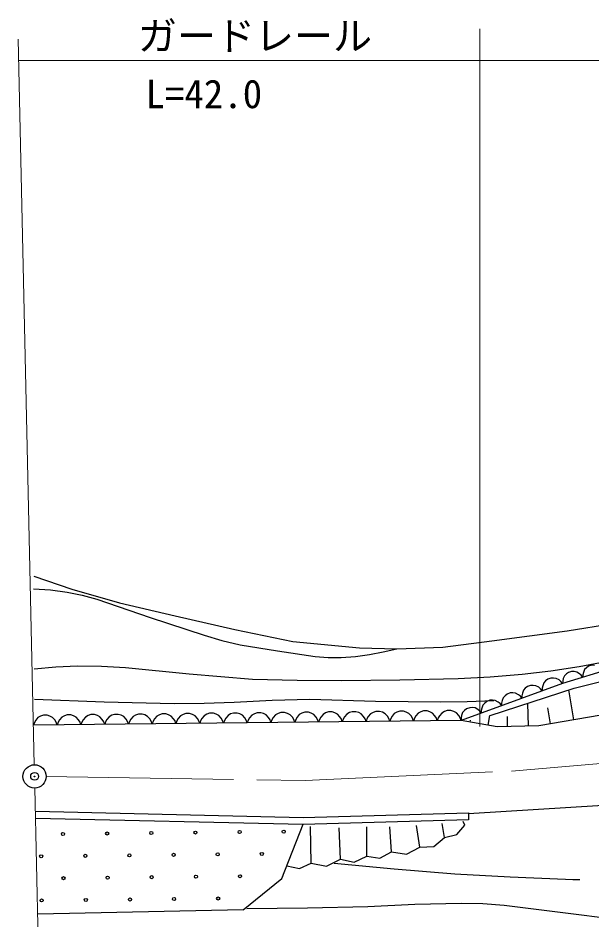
# Model space of a CAD drawing. Units: millimetres, scale not verified. Extents: x 40000 to 680000, y 20000 to 380000.
# Drawn here: x 371672 to 408440, y 250301 to 308092 of the extents above; entities that cross this region are included whole.
import ezdxf
from ezdxf.enums import TextEntityAlignment as Align

# ---------------------------------------------------------------- set-up
doc = ezdxf.new("R2010")
doc.units = ezdxf.units.MM
doc.header["$LTSCALE"] = 1000
doc.header["$PDMODE"] = 32
doc.header["$PDSIZE"] = 500
doc.linetypes.add('CHAIN', pattern=[18.5, 12, -1.5, 3.5, -1.5])
for name, color, linetype, lineweight in [('M-BGD', 7, 'Continuous', 25), ('M-BMK', 2, 'CHAIN', 13), ('M-BMK-HTXT', 7, 'Continuous', 13), ('M-BMK-LINE', 2, 'Continuous', 13), ('M-BMK-SRVR', 3, 'Continuous', 25)]:
    doc.layers.add(name, color=color, linetype=linetype, lineweight=lineweight)
doc.layers.add('M-OTRS', color=6, linetype='Continuous')
doc.styles.add('ＭＳ ゴシック', font='')
doc.styles.get('ＭＳ ゴシック').set_extended_font_data('MS Gothic')

msp = doc.modelspace()

# ---------------------------------------------------------------- linework, layer by layer
at = {"layer": 'M-BGD'}
for p, q in [((372690, 272328), (375112, 271493)), ((372665, 271522), (373742, 271445)), ((373742, 271445), (374822, 271308)), ((374822, 271308), (375783, 271112)), ((375112, 271493), (378175, 270629)), ((375783, 271112), (376729, 270857)), ((376729, 270857), (380147, 269673)), ((378175, 270629), (381738, 269794)), ((380147, 269673), (383589, 268545)), ((381738, 269794), (385553, 268902)), ((406848, 268817), (410468, 269401)), ((385553, 268902), (389284, 268150)), ((402032, 268177), (406848, 268817)), ((383589, 268545), (384729, 268213)), ((384729, 268213), (385893, 267938)), ((398885, 267787), (402032, 268177)), ((385893, 267938), (388290, 267537)), ((389284, 268150), (393544, 267732)), ((393544, 267732), (395942, 267663)), ((395067, 267475), (395942, 267663)), ((395942, 267663), (398885, 267787)), ((388290, 267537), (390709, 267193)), ((390709, 267193), (391544, 267128)), ((391544, 267128), (392380, 267122)), ((392380, 267122), (393286, 267186)), ((393286, 267186), (394196, 267311)), ((394196, 267311), (395067, 267475)), ((372700, 266394), (374090, 266519)), ((374090, 266519), (375483, 266584)), ((375483, 266584), (377017, 266556)), ((377017, 266556), (378551, 266469)), ((378551, 266469), (382625, 266072)), ((405802, 266272), (407630, 266547)), ((410430, 266638), (406559, 265451)), ((407630, 266547), (409338, 266867)), ((408091, 266461), (407973, 266340)), ((408228, 266556), (408091, 266461)), ((408428, 266617), (408228, 266556)), ((408595, 266615), (408428, 266617)), ((382625, 266072), (386702, 265735)), ((399872, 265766), (401926, 265882)), ((401926, 265882), (403977, 266058)), ((403977, 266058), (405802, 266272)), ((406683, 265944), (406600, 265764)), ((406801, 266065), (406683, 265944)), ((406938, 266160), (406801, 266065)), ((407138, 266222), (406938, 266160)), ((407304, 266220), (407138, 266222)), ((407470, 266186), (407304, 266220)), ((407305, 265155), (411033, 266106)), ((407639, 266082), (407470, 266186)), ((407755, 265980), (407639, 266082)), ((407849, 265847), (407755, 265980)), ((407855, 266011), (407849, 265847)), ((407891, 266160), (407855, 266011)), ((407973, 266340), (407891, 266160)), ((386702, 265735), (389547, 265664)), ((389547, 265664), (392395, 265652)), ((392395, 265652), (396134, 265679)), ((396134, 265679), (399872, 265766)), ((406559, 265451), (400054, 263083)), ((404509, 265324), (404307, 265250)), ((404680, 265331), (404509, 265324)), ((404851, 265305), (404680, 265331)), ((405030, 265208), (404851, 265305)), ((405284, 265300), (405255, 265146)), ((405359, 265489), (405284, 265300)), ((405473, 265619), (405359, 265489)), ((405608, 265724), (405473, 265619)), ((405810, 265797), (405608, 265724)), ((405981, 265804), (405810, 265797)), ((406152, 265778), (405981, 265804)), ((406331, 265681), (406152, 265778)), ((406455, 265583), (406331, 265681)), ((406559, 265451), (406455, 265583)), ((406565, 265615), (406559, 265451)), ((406600, 265764), (406565, 265615)), ((401928, 263410), (407305, 265155)), ((403007, 264777), (402872, 264672)), ((403208, 264850), (403007, 264777)), ((403379, 264857), (403208, 264850)), ((403550, 264831), (403379, 264857)), ((403729, 264734), (403550, 264831)), ((403854, 264636), (403729, 264734)), ((403983, 264826), (403954, 264672)), ((404058, 265016), (403983, 264826)), ((404172, 265146), (404058, 265016)), ((404307, 265250), (404172, 265146)), ((405154, 265109), (405030, 265208)), ((405258, 264977), (405154, 265109)), ((405255, 265146), (405258, 264977)), ((407283, 263126), (406958, 265042)), ((372725, 264448), (377198, 264278)), ((377198, 264278), (381676, 264168)), ((381676, 264168), (383596, 264184)), ((383596, 264184), (385523, 264260)), ((385523, 264260), (387947, 264384)), ((387947, 264384), (390372, 264448)), ((390372, 264448), (394566, 264330)), ((394566, 264330), (398761, 264271)), ((398761, 264271), (400449, 264307)), ((400449, 264307), (402147, 264358)), ((401571, 264199), (401456, 264069)), ((401706, 264303), (401571, 264199)), ((401907, 264377), (401706, 264303)), ((402078, 264383), (401907, 264377)), ((402250, 264357), (402078, 264383)), ((402428, 264261), (402250, 264357)), ((402553, 264162), (402428, 264261)), ((402656, 264030), (402553, 264162)), ((402682, 264353), (402653, 264199)), ((402653, 264199), (402656, 264030)), ((402757, 264542), (402682, 264353)), ((402872, 264672), (402757, 264542)), ((403957, 264504), (403854, 264636)), ((403954, 264672), (403957, 264504)), ((404373, 262729), (404338, 264192)), ((415511, 264521), (405039, 262745)), ((383948, 263541), (383770, 263482)), ((384184, 263544), (383948, 263541)), ((384363, 263489), (384184, 263544)), ((385470, 263558), (385292, 263499)), ((385706, 263561), (385470, 263558)), ((385885, 263506), (385706, 263561)), ((386992, 263575), (386814, 263516)), ((387228, 263578), (386992, 263575)), ((387407, 263523), (387228, 263578)), ((388336, 263533), (388169, 263440)), ((388514, 263593), (388336, 263533)), ((388750, 263595), (388514, 263593)), ((388929, 263540), (388750, 263595)), ((389098, 263451), (388929, 263540)), ((389858, 263551), (389691, 263457)), ((390036, 263610), (389858, 263551)), ((390272, 263612), (390036, 263610)), ((390451, 263557), (390272, 263612)), ((390620, 263468), (390451, 263557)), ((391380, 263568), (391213, 263475)), ((391558, 263627), (391380, 263568)), ((391794, 263629), (391558, 263627)), ((391973, 263574), (391794, 263629)), ((392142, 263485), (391973, 263574)), ((392902, 263585), (392735, 263492)), ((393080, 263644), (392902, 263585)), ((393316, 263647), (393080, 263644)), ((393495, 263592), (393316, 263647)), ((393664, 263502), (393495, 263592)), ((394424, 263602), (394257, 263509)), ((394602, 263661), (394424, 263602)), ((394838, 263664), (394602, 263661)), ((395017, 263609), (394838, 263664)), ((395186, 263519), (395017, 263609)), ((395946, 263619), (395779, 263526)), ((396124, 263678), (395946, 263619)), ((396360, 263681), (396124, 263678)), ((396539, 263626), (396360, 263681)), ((396708, 263536), (396539, 263626)), ((396858, 263371), (396708, 263536)), ((397301, 263543), (397155, 263374)), ((397468, 263636), (397301, 263543)), ((397646, 263695), (397468, 263636)), ((397882, 263698), (397646, 263695)), ((398061, 263643), (397882, 263698)), ((398230, 263553), (398061, 263643)), ((398380, 263388), (398230, 263553)), ((398823, 263560), (398677, 263391)), ((398990, 263653), (398823, 263560)), ((399168, 263712), (398990, 263653)), ((399404, 263715), (399168, 263712)), ((399583, 263660), (399404, 263715)), ((399752, 263571), (399583, 263660)), ((399902, 263405), (399752, 263571)), ((400155, 263595), (400080, 263406)), ((400270, 263725), (400155, 263595)), ((400405, 263830), (400270, 263725)), ((400607, 263903), (400405, 263830)), ((400777, 263910), (400607, 263903)), ((400949, 263884), (400777, 263910)), ((401128, 263787), (400949, 263884)), ((401252, 263689), (401128, 263787)), ((401355, 263557), (401252, 263689)), ((401381, 263879), (401353, 263725)), ((401353, 263725), (401355, 263557)), ((401456, 264069), (401381, 263879)), ((405787, 262872), (405615, 263890)), ((400054, 263083), (372658, 262775)), ((372717, 262951), (372658, 262775)), ((372803, 263100), (372717, 262951)), ((372949, 263269), (372803, 263100)), ((373116, 263362), (372949, 263269)), ((373294, 263421), (373116, 263362)), ((373530, 263424), (373294, 263421)), ((373709, 263369), (373530, 263424)), ((373878, 263280), (373709, 263369)), ((374028, 263114), (373878, 263280)), ((374121, 262966), (374028, 263114)), ((374180, 262792), (374121, 262966)), ((374239, 262968), (374180, 262792)), ((374325, 263117), (374239, 262968)), ((374471, 263286), (374325, 263117)), ((374638, 263379), (374471, 263286)), ((374816, 263438), (374638, 263379)), ((375052, 263441), (374816, 263438)), ((375231, 263386), (375052, 263441)), ((375400, 263297), (375231, 263386)), ((375550, 263131), (375400, 263297)), ((375643, 262984), (375550, 263131)), ((375702, 262809), (375643, 262984)), ((375761, 262985), (375702, 262809)), ((375847, 263134), (375761, 262985)), ((375993, 263303), (375847, 263134)), ((376160, 263397), (375993, 263303)), ((376338, 263456), (376160, 263397)), ((376574, 263458), (376338, 263456)), ((376753, 263403), (376574, 263458)), ((376922, 263314), (376753, 263403)), ((377072, 263148), (376922, 263314)), ((377165, 263001), (377072, 263148)), ((377224, 262826), (377165, 263001)), ((377283, 263002), (377224, 262826)), ((377369, 263151), (377283, 263002)), ((377515, 263320), (377369, 263151)), ((377682, 263414), (377515, 263320)), ((377860, 263473), (377682, 263414)), ((378096, 263475), (377860, 263473)), ((378275, 263420), (378096, 263475)), ((378444, 263331), (378275, 263420)), ((378594, 263165), (378444, 263331)), ((378687, 263018), (378594, 263165)), ((378746, 262843), (378687, 263018)), ((378805, 263019), (378746, 262843)), ((378891, 263168), (378805, 263019)), ((379037, 263338), (378891, 263168)), ((379204, 263431), (379037, 263338)), ((379382, 263490), (379204, 263431)), ((379618, 263493), (379382, 263490)), ((379797, 263437), (379618, 263493)), ((379966, 263348), (379797, 263437)), ((380116, 263182), (379966, 263348)), ((380209, 263035), (380116, 263182)), ((380268, 262860), (380209, 263035)), ((380327, 263036), (380268, 262860)), ((380413, 263186), (380327, 263036)), ((380559, 263355), (380413, 263186)), ((380726, 263448), (380559, 263355)), ((380904, 263507), (380726, 263448)), ((381140, 263510), (380904, 263507)), ((381319, 263455), (381140, 263510)), ((381488, 263365), (381319, 263455)), ((381638, 263199), (381488, 263365)), ((381731, 263052), (381638, 263199)), ((381790, 262878), (381731, 263052)), ((381849, 263053), (381790, 262878)), ((381935, 263203), (381849, 263053)), ((382081, 263372), (381935, 263203)), ((382248, 263465), (382081, 263372)), ((382426, 263524), (382248, 263465)), ((382662, 263527), (382426, 263524)), ((382841, 263472), (382662, 263527)), ((383010, 263382), (382841, 263472)), ((383160, 263216), (383010, 263382)), ((383253, 263069), (383160, 263216)), ((383312, 262895), (383253, 263069)), ((383371, 263070), (383312, 262895)), ((383457, 263220), (383371, 263070)), ((383603, 263389), (383457, 263220)), ((383770, 263482), (383603, 263389)), ((384532, 263399), (384363, 263489)), ((384682, 263234), (384532, 263399)), ((384775, 263086), (384682, 263234)), ((384834, 262912), (384775, 263086)), ((384893, 263088), (384834, 262912)), ((384979, 263237), (384893, 263088)), ((385125, 263406), (384979, 263237)), ((385292, 263499), (385125, 263406)), ((386054, 263416), (385885, 263506)), ((386204, 263251), (386054, 263416)), ((386297, 263103), (386204, 263251)), ((386356, 262929), (386297, 263103)), ((386415, 263105), (386356, 262929)), ((386501, 263254), (386415, 263105)), ((386647, 263423), (386501, 263254)), ((386814, 263516), (386647, 263423)), ((387576, 263434), (387407, 263523)), ((387726, 263268), (387576, 263434)), ((387819, 263120), (387726, 263268)), ((387878, 262946), (387819, 263120)), ((387937, 263122), (387878, 262946)), ((388023, 263271), (387937, 263122)), ((388169, 263440), (388023, 263271)), ((389248, 263285), (389098, 263451)), ((389341, 263138), (389248, 263285)), ((389400, 262963), (389341, 263138)), ((389459, 263139), (389400, 262963)), ((389545, 263288), (389459, 263139)), ((389691, 263457), (389545, 263288)), ((390770, 263302), (390620, 263468)), ((390863, 263155), (390770, 263302)), ((390922, 262980), (390863, 263155)), ((390981, 263156), (390922, 262980)), ((391067, 263305), (390981, 263156)), ((391213, 263475), (391067, 263305)), ((392292, 263319), (392142, 263485)), ((392385, 263172), (392292, 263319)), ((392444, 262997), (392385, 263172)), ((392503, 263173), (392444, 262997)), ((392589, 263323), (392503, 263173)), ((392735, 263492), (392589, 263323)), ((393814, 263336), (393664, 263502)), ((393907, 263189), (393814, 263336)), ((393966, 263015), (393907, 263189)), ((394025, 263190), (393966, 263015)), ((394111, 263340), (394025, 263190)), ((394257, 263509), (394111, 263340)), ((395336, 263353), (395186, 263519)), ((395429, 263206), (395336, 263353)), ((395488, 263032), (395429, 263206)), ((395547, 263207), (395488, 263032)), ((395633, 263357), (395547, 263207)), ((395779, 263526), (395633, 263357)), ((396951, 263223), (396858, 263371)), ((397010, 263049), (396951, 263223)), ((397069, 263225), (397010, 263049)), ((397155, 263374), (397069, 263225)), ((398473, 263240), (398380, 263388)), ((398532, 263066), (398473, 263240)), ((398591, 263242), (398532, 263066)), ((398677, 263391), (398591, 263242)), ((399995, 263257), (399902, 263405)), ((400054, 263083), (399995, 263257)), ((400080, 263406), (400052, 263252)), ((400052, 263252), (400054, 263083)), ((402374, 262682), (400054, 263083)), ((400634, 262983), (400656, 263107)), ((401794, 262782), (401902, 263406)), ((403040, 262698), (403025, 263337)), ((405039, 262745), (402374, 262682)), ((372782, 257262), (389931, 256873)), ((400531, 257121), (409156, 257653)), ((389932, 256423), (372792, 256812)), ((389931, 256873), (400531, 257167)), ((400531, 256717), (389932, 256423)), ((400296, 256375), (400190, 256606)), ((400531, 257167), (400531, 256717)), ((388575, 252968), (389937, 256434)), ((390459, 253943), (390412, 256295)), ((392323, 254192), (392243, 256211)), ((394028, 254387), (394019, 256267)), ((395591, 254671), (395489, 256266)), ((397419, 254955), (397209, 256350)), ((399000, 255594), (398846, 256488)), ((399778, 255768), (400296, 256375)), ((398316, 255011), (399000, 255594)), ((399000, 255594), (399778, 255768)), ((396552, 254508), (397419, 254955)), ((397419, 254955), (398316, 255011)), ((393208, 254005), (394028, 254387)), ((394028, 254387), (394857, 254268)), ((394857, 254268), (395591, 254671)), ((395591, 254671), (396552, 254508)), ((388896, 253766), (389707, 253594)), ((389707, 253594), (390459, 253943)), ((390459, 253943), (391433, 253757)), ((391433, 253757), (392323, 254192)), ((391916, 253940), (395774, 253567)), ((392323, 254192), (393208, 254005)), ((395774, 253567), (399646, 253252)), ((399646, 253252), (403199, 253056)), ((386102, 250949), (388575, 252968)), ((403199, 253056), (406755, 252919)), ((406755, 252919), (407205, 252904)), ((407205, 252904), (407664, 252888)), ((386102, 250949), (372930, 250672)), ((386339, 251046), (390207, 251078)), ((390207, 251078), (394086, 251171)), ((394086, 251171), (397087, 251307)), ((397087, 251307), (400085, 251383)), ((400085, 251383), (401452, 251346)), ((401452, 251346), (402814, 251250)), ((402814, 251250), (407764, 250639)), ((407764, 250639), (412715, 249972))]:
    msp.add_line(p, q, dxfattribs=at)
for centre, radius in [((372731, 259500), 22.5), ((385865, 255931), 99.5), ((388693, 255962), 99.5), ((374552, 255810), 99.5), ((377380, 255840), 99.5), ((380208, 255871), 99.5), ((383037, 255901), 99.5), ((373153, 254380), 99.5), ((375981, 254411), 99.5), ((378809, 254441), 99.5), ((381638, 254472), 99.5), ((384466, 254502), 99.5), ((387294, 254533), 99.5), ((380239, 253042), 99.5), ((383067, 253073), 99.5), ((385895, 253103), 99.5), ((374582, 252981), 99.5), ((377410, 253012), 99.5), ((373183, 251552), 99.5), ((376012, 251583), 99.5), ((378840, 251613), 99.5), ((381668, 251643), 99.5), ((384496, 251674), 99.5)]:
    msp.add_circle(centre, radius, dxfattribs=at)
msp.add_arc((388724, 253134), 99.5, 120.2533, 196.83472, dxfattribs=at)
at = {"layer": 'M-BMK'}
for p, q in [((403277, 259842), (413261, 260688)), ((373481, 259489), (390074, 259228)), ((390074, 259228), (403277, 259842))]:
    msp.add_line(p, q, dxfattribs=at)
at = {"layer": 'M-BMK-HTXT'}
for p, q in [((401254, 307400), (401254, 262687)), ((401254, 305373), (371703, 305373)), ((401254, 305373), (495201, 305373))]:
    msp.add_line(p, q, dxfattribs=at)
at = {"layer": 'M-BMK-LINE'}
for p, q in [((372715, 260250), (371672, 306737)), ((373343, 232222), (372748, 258751))]:
    msp.add_line(p, q, dxfattribs=at)
at = {"layer": 'M-BMK-SRVR'}
msp.add_circle((372731, 259500), 746, dxfattribs=at)
at = {"layer": 'M-OTRS'}
msp.add_point((372732, 259500), dxfattribs=at)

# ---------------------------------------------------------------- texts
at = {"layer": 'M-BMK-HTXT', "style": 'ＭＳ ゴシック'}
for s, p in [('ガードレール', (379352, 305482)), ('L=42.0', (379832, 301767))]:
    msp.add_text(s, height=1833, dxfattribs=at).set_placement(p, align=Align.BOTTOM_LEFT)

doc.saveas('drawing.dxf')
